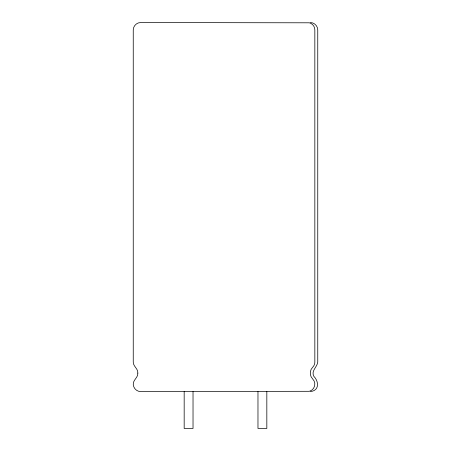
<?xml version="1.0" encoding="UTF-8"?>
<svg xmlns="http://www.w3.org/2000/svg" width="451" height="451" viewBox="0 0 451 451"><rect width="100%" height="100%" fill="white"/><g stroke="black" fill="none" stroke-linecap="round" stroke-linejoin="round"><path stroke-width="0.68" d="M310.373 391.553C319.533 390.769 318.964 381.445 313.795 376.269C310.897 370.728 317.312 367.001 317.752 362.029L317.752 29.929C317.775 25.978 314.319 22.527 310.373 22.55M266.829 391.553L266.829 428.45L257.972 428.45L257.972 391.553M193.028 391.553L193.028 428.45L184.171 428.45L184.171 391.553M137.837 373.101C138.158 376.867 134.612 379.049 133.502 382.262C132.211 386.755 135.954 391.637 140.627 391.553L309.363 391.299A7.379 7.379 0 0 0 312.673 378.953A8.276 8.276 0 0 1 312.673 367.249A7.379 7.379 0 0 0 314.837 362.029L314.837 29.929A7.379 7.379 0 0 0 309.363 22.804L140.627 22.55C136.681 22.527 133.225 25.978 133.248 29.929L133.248 362.029C133.084 366.404 138.248 368.625 137.837 373.101"/></g></svg>
